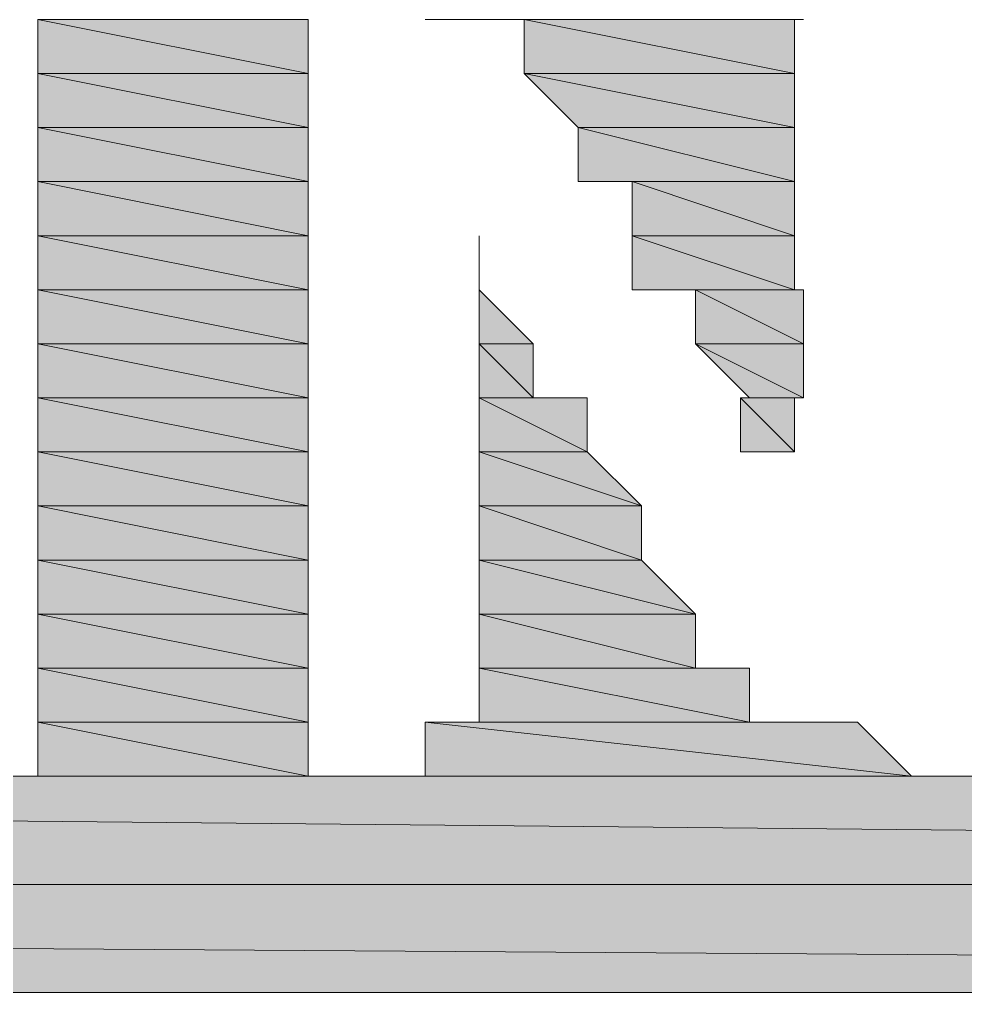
# Model space of a CAD drawing. Header units: millimetres. Extents: x 41 to 1635, y 11 to 1528.
# Drawn here: x 1506.02 to 1513.36, y 1166.81 to 1174.36 of the extents above; entities that cross this region are included whole.
import ezdxf

# ---------------------------------------------------------------- set-up
doc = ezdxf.new("R2010")
doc.units = ezdxf.units.MM
doc.header["$LTSCALE"] = 8
for name, color, linetype in [('1', 7, 'CONTINUOUS'), ('PDF2_Geometry', 7, 'CONTINUOUS'), ('PDF2_Solid Fills', 7, 'CONTINUOUS')]:
    doc.layers.add(name, color=color, linetype=linetype)

# ---------------------------------------------------------------- blocks, each defined once
blk = doc.blocks.new('Sinee')
at = {"layer": 'PDF2_Geometry', "lineweight": 5}
for points in [[(261.2422, -353.5778), (263.3389, -353.5778)], [(261.2422, -353.5778), (263.3389, -353.5778)], [(261.2422, -353.5778), (263.3389, -353.5778)], [(261.2422, -353.5778), (263.3389, -353.5778)], [(261.2422, -353.5778), (263.3389, -353.5778)], [(261.2422, -353.5778), (263.3389, -353.5778)], [(261.2422, -353.5778), (261.2422, -353.9971), (263.3389, -353.9971)], [(261.2422, -353.5778), (263.3389, -353.5778), (263.3389, -353.9971)], [(264.2475, -353.5778), (267.1829, -353.5778)], [(264.2475, -353.5778), (267.1829, -353.5778)], [(264.667, -353.5778), (267.1831, -353.5778)], [(264.667, -353.5778), (267.1831, -353.5778)], [(265.0163, -353.5778), (267.113, -353.5778)], [(265.0163, -353.5778), (267.113, -353.5778)], [(265.0163, -353.5778), (265.0163, -353.9971), (267.113, -353.9971)], [(265.0163, -353.5778), (267.113, -353.5778), (267.113, -353.9971)], [(261.2422, -353.9971), (263.3389, -353.9971)], [(261.2422, -353.9971), (263.3389, -353.9971)], [(261.2422, -353.9971), (263.3389, -353.9971)], [(261.2422, -353.9971), (263.3389, -353.9971)], [(261.2422, -353.9971), (263.3389, -353.9971)], [(261.2422, -353.9971), (263.3389, -353.9971)], [(261.2422, -353.9971), (261.2422, -354.4164), (263.3389, -354.4164)], [(261.2422, -353.9971), (263.3389, -353.9971), (263.3389, -354.4164)], [(265.0163, -353.9971), (267.113, -353.9971)], [(265.0163, -353.9971), (267.113, -353.9971)], [(265.0163, -353.9971), (267.113, -353.9971)], [(265.0163, -353.9971), (267.113, -353.9971)], [(265.0163, -353.9971), (267.113, -353.9971)], [(265.0163, -353.9971), (267.113, -353.9971)], [(265.0163, -353.9971), (265.4356, -354.4164), (267.113, -354.4164)], [(265.0163, -353.9971), (267.113, -353.9971), (267.113, -354.4164)], [(261.2422, -354.4165), (263.3389, -354.4165)], [(261.2422, -354.4165), (263.3389, -354.4165)], [(261.2422, -354.4165), (263.3389, -354.4165)], [(261.2422, -354.4165), (263.3389, -354.4165)], [(261.2422, -354.4165), (263.3389, -354.4165)], [(261.2422, -354.4165), (263.3389, -354.4165)], [(261.2422, -354.4165), (263.3389, -354.4165)], [(261.2422, -354.4165), (263.3389, -354.4165)], [(261.2422, -354.4165), (261.2422, -354.8358), (263.3389, -354.8358)], [(261.2422, -354.4165), (263.3389, -354.4165), (263.3389, -354.8358)], [(265.4357, -354.4165), (267.1131, -354.4165)], [(265.4357, -354.4165), (267.1131, -354.4165)], [(265.4357, -354.4165), (267.1131, -354.4165)], [(265.4357, -354.4165), (267.1131, -354.4165)], [(265.4357, -354.4165), (267.1131, -354.4165)], [(265.4357, -354.4165), (267.1131, -354.4165)], [(265.4357, -354.4165), (267.1131, -354.4165)], [(265.4357, -354.4165), (267.1131, -354.4165)], [(265.4357, -354.4165), (265.4357, -354.8358), (267.1131, -354.8358)], [(265.4357, -354.4165), (267.1131, -354.4165), (267.1131, -354.8358)], [(261.2422, -354.8358), (263.3389, -354.8358)], [(261.2422, -354.8358), (263.3389, -354.8358)], [(261.2422, -354.8358), (263.3389, -354.8358)], [(261.2422, -354.8358), (263.3389, -354.8358)], [(261.2422, -354.8358), (263.3389, -354.8358)], [(261.2422, -354.8358), (263.3389, -354.8358)], [(261.2422, -354.8358), (263.3389, -354.8358)], [(261.2422, -354.8358), (263.3389, -354.8358)], [(261.2422, -354.8358), (263.3389, -354.8358)], [(261.2422, -354.8358), (263.3389, -354.8358)], [(261.2422, -354.8358), (263.3389, -354.8358)], [(261.2422, -354.8358), (263.3389, -354.8358)], [(261.2422, -354.8358), (263.3389, -354.8358)], [(261.2422, -354.8358), (263.3389, -354.8358)], [(261.2422, -354.8358), (261.2422, -355.2551), (263.3389, -355.2551)], [(261.2422, -354.8358), (263.3389, -354.8358), (263.3389, -355.2551)], [(265.4357, -354.8358), (267.1131, -354.8358)], [(265.4357, -354.8358), (267.1131, -354.8358)], [(265.4357, -354.8358), (267.1131, -354.8358)], [(265.4357, -354.8358), (267.1131, -354.8358)], [(265.4357, -354.8358), (267.1131, -354.8358)], [(265.4357, -354.8358), (267.1131, -354.8358)], [(265.855, -354.8358), (267.1131, -354.8358)], [(265.855, -354.8358), (267.1131, -354.8358)], [(265.855, -354.8358), (267.1131, -354.8358)], [(265.855, -354.8358), (267.1131, -354.8358)], [(265.855, -354.8358), (267.1131, -354.8358)], [(265.855, -354.8358), (267.1131, -354.8358)], [(265.855, -354.8358), (267.1131, -354.8358)], [(265.855, -354.8358), (267.1131, -354.8358)], [(265.855, -354.8358), (265.855, -355.2551), (267.1131, -355.2551)], [(265.855, -354.8358), (267.1131, -354.8358), (267.1131, -355.2551)], [(261.2422, -355.2551), (263.3389, -355.2551)], [(261.2422, -355.2551), (263.3389, -355.2551)], [(261.2422, -355.2551), (263.3389, -355.2551)], [(261.2422, -355.2551), (263.3389, -355.2551)], [(261.2422, -355.2551), (263.3389, -355.2551)], [(261.2422, -355.2551), (263.3389, -355.2551)], [(261.2422, -355.2551), (261.2422, -355.6744), (263.3389, -355.6744)], [(261.2422, -355.2551), (263.3389, -355.2551), (263.3389, -355.6744)], [(264.667, -355.2551), (264.667, -355.2551)], [(264.667, -355.2551), (264.667, -355.6744)], [(264.667, -355.2551), (264.667, -355.6744)], [(265.855, -355.2551), (267.1131, -355.2551)], [(265.855, -355.2551), (267.1131, -355.2551)], [(265.855, -355.2551), (267.1131, -355.2551)], [(265.855, -355.2551), (267.1131, -355.2551)], [(265.855, -355.2551), (267.1131, -355.2551)], [(265.855, -355.2551), (267.1131, -355.2551)], [(265.855, -355.2551), (265.855, -355.6744), (267.1131, -355.6744)], [(265.855, -355.2551), (267.1131, -355.2551), (267.1131, -355.6744)], [(261.2422, -355.6744), (263.3389, -355.6744)], [(261.2422, -355.6744), (263.3389, -355.6744)], [(261.2422, -355.6744), (261.2422, -356.0937), (263.3389, -356.0937)], [(261.2422, -355.6744), (263.3389, -355.6744), (263.3389, -356.0937)], [(264.667, -355.6744), (264.667, -355.6744)], [(264.667, -355.6744), (264.667, -355.6744)], [(264.667, -355.6744), (264.667, -356.0937), (265.0863, -356.0937)], [(264.667, -355.6744), (265.0863, -356.0937)], [(265.855, -355.6744), (267.1131, -355.6744)], [(265.855, -355.6744), (267.1131, -355.6744)], [(266.3443, -355.6744), (266.3443, -356.0937), (267.183, -356.0937)], [(266.3443, -355.6744), (267.183, -355.6744), (267.183, -356.0937)], [(261.2422, -356.0939), (263.3389, -356.0939)], [(261.2422, -356.0939), (263.3389, -356.0939)], [(261.2422, -356.0939), (263.3389, -356.0939)], [(261.2422, -356.0939), (263.3389, -356.0939)], [(261.2422, -356.0939), (263.3389, -356.0939)], [(261.2422, -356.0939), (263.3389, -356.0939)], [(261.2422, -356.0939), (261.2422, -356.5131), (263.3389, -356.5131)], [(261.2422, -356.0939), (263.3389, -356.0939), (263.3389, -356.5131)], [(264.667, -356.0939), (265.0863, -356.0939)], [(264.667, -356.0939), (265.0863, -356.0939)], [(264.667, -356.0939), (265.0863, -356.0939)], [(264.667, -356.0939), (265.0863, -356.0939)], [(264.667, -356.0939), (265.0863, -356.0939)], [(264.667, -356.0939), (265.0863, -356.0939)], [(264.667, -356.0939), (264.667, -356.5131), (265.0863, -356.5131)], [(264.667, -356.0939), (265.0863, -356.0939), (265.0863, -356.5131)], [(266.3443, -356.0939), (267.183, -356.0939)], [(266.3443, -356.0939), (267.183, -356.0939)], [(266.3443, -356.0939), (267.183, -356.0939)], [(266.3443, -356.0939), (267.183, -356.0939)], [(266.3443, -356.0939), (267.183, -356.0939)], [(266.3443, -356.0939), (267.183, -356.0939)], [(266.3443, -356.0939), (266.7636, -356.5131), (267.183, -356.5131)], [(266.3443, -356.0939), (267.183, -356.0939), (267.183, -356.5131)], [(261.2422, -356.5132), (263.3389, -356.5132)], [(261.2422, -356.5132), (263.3389, -356.5132)], [(261.2422, -356.5132), (263.3389, -356.5132)], [(261.2422, -356.5132), (263.3389, -356.5132)], [(261.2422, -356.5132), (261.2422, -356.9325), (263.3389, -356.9325)], [(261.2422, -356.5132), (263.3389, -356.5132), (263.3389, -356.9325)], [(264.667, -356.5132), (265.0863, -356.5132)], [(264.667, -356.5132), (265.0863, -356.5132)], [(264.667, -356.5132), (265.5057, -356.5132)], [(264.667, -356.5132), (265.5057, -356.5132)], [(264.667, -356.5132), (264.667, -356.9325), (265.5057, -356.9325)], [(264.667, -356.5132), (265.5057, -356.5132), (265.5057, -356.9325)], [(266.6938, -356.5132), (267.113, -356.5132)], [(266.6938, -356.5132), (267.113, -356.5132)], [(266.6938, -356.5132), (267.113, -356.5132)], [(266.6938, -356.5132), (267.113, -356.5132)], [(266.6938, -356.5132), (266.6938, -356.9325), (267.113, -356.9325)], [(266.6938, -356.5132), (267.113, -356.5132), (267.113, -356.9325)], [(261.2422, -356.9325), (263.3389, -356.9325)], [(261.2422, -356.9325), (263.3389, -356.9325)], [(261.2422, -356.9325), (263.3389, -356.9325)], [(261.2422, -356.9325), (263.3389, -356.9325)], [(261.2422, -356.9325), (263.3389, -356.9325)], [(261.2422, -356.9325), (263.3389, -356.9325)], [(261.2422, -356.9325), (263.3389, -356.9325)], [(261.2422, -356.9325), (263.3389, -356.9325)], [(261.2422, -356.9325), (263.3389, -356.9325)], [(261.2422, -356.9325), (263.3389, -356.9325)], [(261.2422, -356.9325), (263.3389, -356.9325)], [(261.2422, -356.9325), (263.3389, -356.9325)], [(261.2422, -356.9325), (263.3389, -356.9325)], [(261.2422, -356.9325), (263.3389, -356.9325)], [(261.2422, -356.9325), (263.3389, -356.9325)], [(261.2422, -356.9325), (263.3389, -356.9325)], [(261.2422, -356.9325), (263.3389, -356.9325)], [(261.2422, -356.9325), (263.3389, -356.9325)], [(261.2422, -356.9325), (261.2422, -357.3518), (263.3389, -357.3518)], [(261.2422, -356.9325), (263.3389, -356.9325), (263.3389, -357.3518)], [(264.667, -356.9325), (265.5057, -356.9325)], [(264.667, -356.9325), (265.5057, -356.9325)], [(264.667, -356.9325), (265.5057, -356.9325)], [(264.667, -356.9325), (265.5057, -356.9325)], [(264.667, -356.9325), (265.5057, -356.9325)], [(264.667, -356.9325), (265.5057, -356.9325)], [(264.667, -356.9325), (265.5057, -356.9325)], [(264.667, -356.9325), (265.5057, -356.9325)], [(264.667, -356.9325), (265.5057, -356.9325)], [(264.667, -356.9325), (265.5057, -356.9325)], [(264.667, -356.9325), (265.5057, -356.9325)], [(264.667, -356.9325), (265.5057, -356.9325)], [(264.667, -356.9325), (265.5057, -356.9325)], [(264.667, -356.9325), (265.5057, -356.9325)], [(264.667, -356.9325), (265.5057, -356.9325)], [(264.667, -356.9325), (265.5057, -356.9325)], [(264.667, -356.9325), (265.5057, -356.9325)], [(264.667, -356.9325), (265.5057, -356.9325)], [(264.667, -356.9325), (264.667, -357.3518), (265.9251, -357.3518)], [(264.667, -356.9325), (265.5057, -356.9325), (265.9251, -357.3518)], [(266.6938, -356.9325), (267.113, -356.9325)], [(266.6938, -356.9325), (267.113, -356.9325)], [(266.6938, -356.9325), (267.113, -356.9325)], [(266.6938, -356.9325), (267.113, -356.9325)], [(266.6938, -356.9325), (267.113, -356.9325)], [(266.6938, -356.9325), (267.113, -356.9325)], [(266.6938, -356.9325), (267.113, -356.9325)], [(266.6938, -356.9325), (267.113, -356.9325)], [(267.1131, -356.9325), (267.1131, -356.9325)], [(267.1131, -356.9325), (267.1131, -356.9325)], [(267.1131, -356.9325), (267.1131, -356.9325)], [(267.1131, -356.9325), (267.1131, -356.9325)], [(267.1131, -356.9325), (267.1131, -356.9325)], [(267.1131, -356.9325), (267.1131, -356.9325)], [(267.1131, -356.9325), (267.1131, -356.9325)], [(267.1131, -356.9325), (267.1131, -356.9325)], [(267.1131, -356.9325), (267.1131, -356.9325)], [(261.2422, -357.3519), (263.3389, -357.3519)], [(261.2422, -357.3519), (263.3389, -357.3519)], [(261.2422, -357.3519), (263.3389, -357.3519)], [(261.2422, -357.3519), (263.3389, -357.3519)], [(261.2422, -357.3519), (263.3389, -357.3519)], [(261.2422, -357.3519), (263.3389, -357.3519)], [(261.2422, -357.3519), (261.2422, -357.7712), (263.3389, -357.7712)], [(261.2422, -357.3519), (263.3389, -357.3519), (263.3389, -357.7712)], [(264.667, -357.3519), (265.9251, -357.3519)], [(264.667, -357.3519), (265.9251, -357.3519)], [(264.667, -357.3519), (265.9251, -357.3519)], [(264.667, -357.3519), (265.9251, -357.3519)], [(264.667, -357.3519), (265.9251, -357.3519)], [(264.667, -357.3519), (265.9251, -357.3519)], [(264.667, -357.3519), (264.667, -357.7712), (265.9251, -357.7712)], [(264.667, -357.3519), (265.9251, -357.3519), (265.9251, -357.7712)], [(261.2422, -357.7712), (261.2422, -358.1905), (263.3389, -358.1905)], [(261.2422, -357.7712), (263.3389, -357.7712), (263.3389, -358.1905)], [(264.667, -357.7712), (264.667, -358.1905), (266.3444, -358.1905)], [(264.667, -357.7712), (265.9251, -357.7712), (266.3444, -358.1905)], [(261.2422, -358.1905), (263.3389, -358.1905)], [(261.2422, -358.1905), (263.3389, -358.1905)], [(261.2422, -358.1905), (263.3389, -358.1905)], [(261.2422, -358.1905), (263.3389, -358.1905)], [(261.2422, -358.1905), (263.3389, -358.1905)], [(261.2422, -358.1905), (263.3389, -358.1905)], [(261.2422, -358.1905), (263.3389, -358.1905)], [(261.2422, -358.1905), (263.3389, -358.1905)], [(261.2422, -358.1905), (261.2422, -358.6098), (263.3389, -358.6098)], [(261.2422, -358.1905), (263.3389, -358.1905), (263.3389, -358.6098)], [(264.667, -358.1905), (266.3444, -358.1905)], [(264.667, -358.1905), (266.3444, -358.1905)], [(264.667, -358.1905), (266.3444, -358.1905)], [(264.667, -358.1905), (266.3444, -358.1905)], [(264.667, -358.1905), (266.3444, -358.1905)], [(264.667, -358.1905), (266.3444, -358.1905)], [(264.667, -358.1905), (266.3444, -358.1905)], [(264.667, -358.1905), (266.3444, -358.1905)], [(264.667, -358.1905), (264.667, -358.6098), (266.3444, -358.6098)], [(264.667, -358.1905), (266.3444, -358.1905), (266.3444, -358.6098)], [(261.2422, -358.61), (263.3389, -358.61)], [(261.2422, -358.61), (263.3389, -358.61)], [(261.2422, -358.61), (263.3389, -358.61)], [(261.2422, -358.61), (263.3389, -358.61)], [(261.2422, -358.61), (263.3389, -358.61)], [(261.2422, -358.61), (263.3389, -358.61)], [(261.2422, -358.61), (263.3389, -358.61)], [(261.2422, -358.61), (263.3389, -358.61)], [(261.2422, -358.61), (261.2422, -359.0293), (263.3389, -359.0293)], [(261.2422, -358.61), (263.3389, -358.61), (263.3389, -359.0293)], [(264.667, -358.61), (266.7638, -358.61)], [(264.667, -358.61), (266.7638, -358.61)], [(264.667, -358.61), (266.7638, -358.61)], [(264.667, -358.61), (266.7638, -358.61)], [(264.667, -358.61), (266.7638, -358.61)], [(264.667, -358.61), (266.7638, -358.61)], [(264.667, -358.61), (266.7638, -358.61)], [(264.667, -358.61), (266.7638, -358.61)], [(264.667, -358.61), (264.667, -359.0293), (266.7638, -359.0293)], [(264.667, -358.61), (266.7638, -358.61), (266.7638, -359.0293)], [(261.2422, -359.0293), (263.3389, -359.0293)], [(261.2422, -359.0293), (263.3389, -359.0293)], [(261.2422, -359.0293), (263.3389, -359.0293)], [(261.2422, -359.0293), (263.3389, -359.0293)], [(261.2422, -359.0293), (263.3389, -359.0293)], [(261.2422, -359.0293), (263.3389, -359.0293)], [(261.2422, -359.0293), (263.3389, -359.0293)], [(261.2422, -359.0293), (263.3389, -359.0293)], [(261.2422, -359.0293), (263.3389, -359.0293)], [(261.2422, -359.0293), (263.3389, -359.0293)], [(261.2422, -359.0293), (263.3389, -359.0293)], [(261.2422, -359.0293), (263.3389, -359.0293)], [(261.2422, -359.0293), (261.2422, -359.4486), (263.3389, -359.4486)], [(261.2422, -359.0293), (263.3389, -359.0293), (263.3389, -359.4486)], [(264.2475, -359.0293), (267.1829, -359.0293)], [(264.2475, -359.0293), (267.1829, -359.0293)], [(264.2475, -359.0293), (267.6023, -359.0293)], [(264.2475, -359.0293), (267.6023, -359.0293)], [(264.2475, -359.0293), (267.6023, -359.0293)], [(264.2475, -359.0293), (267.6023, -359.0293)], [(264.2475, -359.0293), (264.2475, -359.4486), (268.0216, -359.4486)], [(264.2475, -359.0293), (267.6023, -359.0293), (268.0216, -359.4486)], [(264.667, -359.0293), (264.2478, -359.0293), (267.1831, -359.0293)], [(264.667, -359.0293), (264.2478, -359.0293), (267.1831, -359.0293)], [(264.667, -359.0293), (266.7638, -359.0293)], [(264.667, -359.0293), (266.7638, -359.0293)], [(264.667, -359.0293), (267.1831, -359.0293)], [(264.667, -359.0293), (267.1831, -359.0293)], [(264.667, -359.0293), (267.1831, -359.0293)], [(224.7589, -359.4486), (224.3396, -360.2873), (312.3954, -360.2873)], [(224.7589, -359.4486), (312.3954, -359.4486), (312.3954, -360.2873)], [(259.9843, -359.4486), (261.2423, -359.4486)], [(261.2422, -359.4486), (263.3389, -359.4486)], [(261.2422, -359.4486), (263.3389, -359.4486)], [(261.2422, -359.4486), (263.3389, -359.4486)], [(261.2422, -359.4486), (263.3389, -359.4486)], [(261.2422, -359.4486), (263.3389, -359.4486)], [(261.2422, -359.4486), (263.3389, -359.4486)], [(261.2422, -359.4486), (263.3389, -359.4486)], [(261.2422, -359.4486), (263.3389, -359.4486)], [(263.3389, -359.4486), (264.1775, -359.4486)], [(264.2475, -359.4486), (268.0216, -359.4486)], [(264.2475, -359.4486), (268.0216, -359.4486)], [(264.2475, -359.4486), (268.441, -359.4486)], [(264.2475, -359.4486), (268.441, -359.4486)], [(264.2475, -359.4486), (268.441, -359.4486)], [(264.2475, -359.4486), (268.441, -359.4486)], [(264.2475, -359.4486), (268.441, -359.4486)], [(264.2475, -359.4486), (268.441, -359.4486)], [(186.1791, -360.2873), (186.1791, -361.126), (312.3956, -361.126)], [(186.1791, -360.2873), (312.3956, -360.2873), (312.3956, -361.126)], [(224.4096, -360.2873), (221.4742, -360.2873), (312.4725, -360.2873)], [(224.4096, -360.2873), (221.4742, -360.2873), (312.4725, -360.2873)], [(224.4096, -360.2873), (312.4725, -360.2873)], [(249.0811, -361.1261), (282.6289, -361.1261)]]:
    blk.add_lwpolyline(points, close=True, dxfattribs=at)
for points in [[(261.2422, -353.5778), (263.3389, -353.5778), (261.2422, -353.5778)], [(261.2422, -353.5778), (263.3389, -353.5778), (261.2422, -353.5778)], [(261.2422, -353.5778), (263.3389, -353.5778), (261.2422, -353.5778)], [(261.2422, -353.5778), (263.3389, -353.5778), (261.2422, -353.5778)], [(261.2422, -353.5778), (263.3389, -353.5778), (261.2422, -353.5778)], [(261.2422, -353.5778), (263.3389, -353.5778), (261.2422, -353.5778)], [(264.2475, -353.5778), (267.1829, -353.5778), (264.2475, -353.5778)], [(264.2475, -353.5778), (267.1829, -353.5778), (264.2475, -353.5778)], [(264.667, -353.5778), (267.1831, -353.5778), (264.667, -353.5778)], [(264.667, -353.5778), (267.1831, -353.5778), (264.667, -353.5778)], [(265.0163, -353.5778), (267.113, -353.5778), (265.0163, -353.5778)], [(265.0163, -353.5778), (267.113, -353.5778), (265.0163, -353.5778)], [(261.2422, -353.9971), (263.3389, -353.9971), (261.2422, -353.9971)], [(261.2422, -353.9971), (263.3389, -353.9971), (261.2422, -353.9971)], [(261.2422, -353.9971), (263.3389, -353.9971), (261.2422, -353.9971)], [(261.2422, -353.9971), (263.3389, -353.9971), (261.2422, -353.9971)], [(261.2422, -353.9971), (263.3389, -353.9971), (261.2422, -353.9971)], [(261.2422, -353.9971), (263.3389, -353.9971), (261.2422, -353.9971)], [(265.0163, -353.9971), (267.113, -353.9971), (265.0163, -353.9971)], [(265.0163, -353.9971), (267.113, -353.9971), (265.0163, -353.9971)], [(265.0163, -353.9971), (267.113, -353.9971), (265.0163, -353.9971)], [(265.0163, -353.9971), (267.113, -353.9971), (265.0163, -353.9971)], [(265.0163, -353.9971), (267.113, -353.9971), (265.0163, -353.9971)], [(265.0163, -353.9971), (267.113, -353.9971), (265.0163, -353.9971)], [(261.2422, -354.4165), (263.3389, -354.4165), (261.2422, -354.4165)], [(261.2422, -354.4165), (263.3389, -354.4165), (261.2422, -354.4165)], [(261.2422, -354.4165), (263.3389, -354.4165), (261.2422, -354.4165)], [(261.2422, -354.4165), (263.3389, -354.4165), (261.2422, -354.4165)], [(261.2422, -354.4165), (263.3389, -354.4165), (261.2422, -354.4165)], [(261.2422, -354.4165), (263.3389, -354.4165), (261.2422, -354.4165)], [(261.2422, -354.4165), (263.3389, -354.4165), (261.2422, -354.4165)], [(261.2422, -354.4165), (263.3389, -354.4165), (261.2422, -354.4165)], [(265.4357, -354.4165), (267.1131, -354.4165), (265.4357, -354.4165)], [(265.4357, -354.4165), (267.1131, -354.4165), (265.4357, -354.4165)], [(265.4357, -354.4165), (267.1131, -354.4165), (265.4357, -354.4165)], [(265.4357, -354.4165), (267.1131, -354.4165), (265.4357, -354.4165)], [(265.4357, -354.4165), (267.1131, -354.4165), (265.4357, -354.4165)], [(265.4357, -354.4165), (267.1131, -354.4165), (265.4357, -354.4165)], [(265.4357, -354.4165), (267.1131, -354.4165), (265.4357, -354.4165)], [(265.4357, -354.4165), (267.1131, -354.4165), (265.4357, -354.4165)], [(261.2422, -354.8358), (263.3389, -354.8358), (261.2422, -354.8358)], [(261.2422, -354.8358), (263.3389, -354.8358), (261.2422, -354.8358)], [(261.2422, -354.8358), (263.3389, -354.8358), (261.2422, -354.8358)], [(261.2422, -354.8358), (263.3389, -354.8358), (261.2422, -354.8358)], [(261.2422, -354.8358), (263.3389, -354.8358), (261.2422, -354.8358)], [(261.2422, -354.8358), (263.3389, -354.8358), (261.2422, -354.8358)], [(261.2422, -354.8358), (263.3389, -354.8358), (261.2422, -354.8358)], [(261.2422, -354.8358), (263.3389, -354.8358), (261.2422, -354.8358)], [(261.2422, -354.8358), (263.3389, -354.8358), (261.2422, -354.8358)], [(261.2422, -354.8358), (263.3389, -354.8358), (261.2422, -354.8358)], [(261.2422, -354.8358), (263.3389, -354.8358), (261.2422, -354.8358)], [(261.2422, -354.8358), (263.3389, -354.8358), (261.2422, -354.8358)], [(261.2422, -354.8358), (263.3389, -354.8358), (261.2422, -354.8358)], [(261.2422, -354.8358), (263.3389, -354.8358), (261.2422, -354.8358)], [(265.4357, -354.8358), (267.1131, -354.8358), (265.4357, -354.8358)], [(265.4357, -354.8358), (267.1131, -354.8358), (265.4357, -354.8358)], [(265.4357, -354.8358), (267.1131, -354.8358), (265.4357, -354.8358)], [(265.4357, -354.8358), (267.1131, -354.8358), (265.4357, -354.8358)], [(265.4357, -354.8358), (267.1131, -354.8358), (265.4357, -354.8358)], [(265.4357, -354.8358), (267.1131, -354.8358), (265.4357, -354.8358)], [(265.855, -354.8358), (267.1131, -354.8358), (265.855, -354.8358)], [(265.855, -354.8358), (267.1131, -354.8358), (265.855, -354.8358)], [(265.855, -354.8358), (267.1131, -354.8358), (265.855, -354.8358)], [(265.855, -354.8358), (267.1131, -354.8358), (265.855, -354.8358)], [(265.855, -354.8358), (267.1131, -354.8358), (265.855, -354.8358)], [(265.855, -354.8358), (267.1131, -354.8358), (265.855, -354.8358)], [(265.855, -354.8358), (267.1131, -354.8358), (265.855, -354.8358)], [(265.855, -354.8358), (267.1131, -354.8358), (265.855, -354.8358)], [(261.2422, -355.2551), (263.3389, -355.2551), (261.2422, -355.2551)], [(261.2422, -355.2551), (263.3389, -355.2551), (261.2422, -355.2551)], [(261.2422, -355.2551), (263.3389, -355.2551), (261.2422, -355.2551)], [(261.2422, -355.2551), (263.3389, -355.2551), (261.2422, -355.2551)], [(261.2422, -355.2551), (263.3389, -355.2551), (261.2422, -355.2551)], [(261.2422, -355.2551), (263.3389, -355.2551), (261.2422, -355.2551)], [(264.667, -355.2551), (264.667, -355.2551)], [(264.667, -355.2551), (264.667, -355.6744), (264.667, -355.2551)], [(264.667, -355.2551), (264.667, -355.6744), (264.667, -355.2551)], [(265.855, -355.2551), (267.1131, -355.2551), (265.855, -355.2551)], [(265.855, -355.2551), (267.1131, -355.2551), (265.855, -355.2551)], [(265.855, -355.2551), (267.1131, -355.2551), (265.855, -355.2551)], [(265.855, -355.2551), (267.1131, -355.2551), (265.855, -355.2551)], [(265.855, -355.2551), (267.1131, -355.2551), (265.855, -355.2551)], [(265.855, -355.2551), (267.1131, -355.2551), (265.855, -355.2551)], [(261.2422, -355.6744), (263.3389, -355.6744), (261.2422, -355.6744)], [(261.2422, -355.6744), (263.3389, -355.6744), (261.2422, -355.6744)], [(264.667, -355.6744), (264.667, -355.6744)], [(264.667, -355.6744), (264.667, -355.6744)], [(264.667, -355.6744), (265.0863, -356.0937), (264.667, -355.6744)], [(265.855, -355.6744), (267.1131, -355.6744), (265.855, -355.6744)], [(265.855, -355.6744), (267.1131, -355.6744), (265.855, -355.6744)], [(261.2422, -356.0939), (263.3389, -356.0939), (261.2422, -356.0939)], [(261.2422, -356.0939), (263.3389, -356.0939), (261.2422, -356.0939)], [(261.2422, -356.0939), (263.3389, -356.0939), (261.2422, -356.0939)], [(261.2422, -356.0939), (263.3389, -356.0939), (261.2422, -356.0939)], [(261.2422, -356.0939), (263.3389, -356.0939), (261.2422, -356.0939)], [(261.2422, -356.0939), (263.3389, -356.0939), (261.2422, -356.0939)], [(264.667, -356.0939), (265.0863, -356.0939), (264.667, -356.0939)], [(264.667, -356.0939), (265.0863, -356.0939), (264.667, -356.0939)], [(264.667, -356.0939), (265.0863, -356.0939), (264.667, -356.0939)], [(264.667, -356.0939), (265.0863, -356.0939), (264.667, -356.0939)], [(264.667, -356.0939), (265.0863, -356.0939), (264.667, -356.0939)], [(264.667, -356.0939), (265.0863, -356.0939), (264.667, -356.0939)], [(266.3443, -356.0939), (267.183, -356.0939), (266.3443, -356.0939)], [(266.3443, -356.0939), (267.183, -356.0939), (266.3443, -356.0939)], [(266.3443, -356.0939), (267.183, -356.0939), (266.3443, -356.0939)], [(266.3443, -356.0939), (267.183, -356.0939), (266.3443, -356.0939)], [(266.3443, -356.0939), (267.183, -356.0939), (266.3443, -356.0939)], [(266.3443, -356.0939), (267.183, -356.0939), (266.3443, -356.0939)], [(261.2422, -356.5132), (263.3389, -356.5132), (261.2422, -356.5132)], [(261.2422, -356.5132), (263.3389, -356.5132), (261.2422, -356.5132)], [(261.2422, -356.5132), (263.3389, -356.5132), (261.2422, -356.5132)], [(261.2422, -356.5132), (263.3389, -356.5132), (261.2422, -356.5132)], [(264.667, -356.5132), (265.0863, -356.5132), (264.667, -356.5132)], [(264.667, -356.5132), (265.0863, -356.5132), (264.667, -356.5132)], [(264.667, -356.5132), (265.5057, -356.5132), (264.667, -356.5132)], [(264.667, -356.5132), (265.5057, -356.5132), (264.667, -356.5132)], [(266.6938, -356.5132), (267.113, -356.5132), (266.6938, -356.5132)], [(266.6938, -356.5132), (267.113, -356.5132), (266.6938, -356.5132)], [(266.6938, -356.5132), (267.113, -356.5132), (266.6938, -356.5132)], [(266.6938, -356.5132), (267.113, -356.5132), (266.6938, -356.5132)], [(261.2422, -356.9325), (263.3389, -356.9325), (261.2422, -356.9325)], [(261.2422, -356.9325), (263.3389, -356.9325), (261.2422, -356.9325)], [(261.2422, -356.9325), (263.3389, -356.9325), (261.2422, -356.9325)], [(261.2422, -356.9325), (263.3389, -356.9325), (261.2422, -356.9325)], [(261.2422, -356.9325), (263.3389, -356.9325), (261.2422, -356.9325)], [(261.2422, -356.9325), (263.3389, -356.9325), (261.2422, -356.9325)], [(261.2422, -356.9325), (263.3389, -356.9325), (261.2422, -356.9325)], [(261.2422, -356.9325), (263.3389, -356.9325), (261.2422, -356.9325)], [(261.2422, -356.9325), (263.3389, -356.9325), (261.2422, -356.9325)], [(261.2422, -356.9325), (263.3389, -356.9325), (261.2422, -356.9325)], [(261.2422, -356.9325), (263.3389, -356.9325), (261.2422, -356.9325)], [(261.2422, -356.9325), (263.3389, -356.9325), (261.2422, -356.9325)], [(261.2422, -356.9325), (263.3389, -356.9325), (261.2422, -356.9325)], [(261.2422, -356.9325), (263.3389, -356.9325), (261.2422, -356.9325)], [(261.2422, -356.9325), (263.3389, -356.9325), (261.2422, -356.9325)], [(261.2422, -356.9325), (263.3389, -356.9325), (261.2422, -356.9325)], [(261.2422, -356.9325), (263.3389, -356.9325), (261.2422, -356.9325)], [(261.2422, -356.9325), (263.3389, -356.9325), (261.2422, -356.9325)], [(264.667, -356.9325), (265.5057, -356.9325), (264.667, -356.9325)], [(264.667, -356.9325), (265.5057, -356.9325), (264.667, -356.9325)], [(264.667, -356.9325), (265.5057, -356.9325), (264.667, -356.9325)], [(264.667, -356.9325), (265.5057, -356.9325), (264.667, -356.9325)], [(264.667, -356.9325), (265.5057, -356.9325), (264.667, -356.9325)], [(264.667, -356.9325), (265.5057, -356.9325), (264.667, -356.9325)], [(264.667, -356.9325), (265.5057, -356.9325), (264.667, -356.9325)], [(264.667, -356.9325), (265.5057, -356.9325), (264.667, -356.9325)], [(264.667, -356.9325), (265.5057, -356.9325), (264.667, -356.9325)], [(264.667, -356.9325), (265.5057, -356.9325), (264.667, -356.9325)], [(264.667, -356.9325), (265.5057, -356.9325), (264.667, -356.9325)], [(264.667, -356.9325), (265.5057, -356.9325), (264.667, -356.9325)], [(264.667, -356.9325), (265.5057, -356.9325), (264.667, -356.9325)], [(264.667, -356.9325), (265.5057, -356.9325), (264.667, -356.9325)], [(264.667, -356.9325), (265.5057, -356.9325), (264.667, -356.9325)], [(264.667, -356.9325), (265.5057, -356.9325), (264.667, -356.9325)], [(264.667, -356.9325), (265.5057, -356.9325), (264.667, -356.9325)], [(264.667, -356.9325), (265.5057, -356.9325), (264.667, -356.9325)], [(266.6938, -356.9325), (267.113, -356.9325), (266.6938, -356.9325)], [(266.6938, -356.9325), (267.113, -356.9325), (266.6938, -356.9325)], [(266.6938, -356.9325), (267.113, -356.9325), (266.6938, -356.9325)], [(266.6938, -356.9325), (267.113, -356.9325), (266.6938, -356.9325)], [(266.6938, -356.9325), (267.113, -356.9325), (266.6938, -356.9325)], [(266.6938, -356.9325), (267.113, -356.9325), (266.6938, -356.9325)], [(266.6938, -356.9325), (267.113, -356.9325), (266.6938, -356.9325)], [(266.6938, -356.9325), (267.113, -356.9325), (266.6938, -356.9325)], [(267.1131, -356.9325), (267.1131, -356.9325)], [(267.1131, -356.9325), (267.1131, -356.9325)], [(267.1131, -356.9325), (267.1131, -356.9325)], [(267.1131, -356.9325), (267.1131, -356.9325)], [(267.1131, -356.9325), (267.1131, -356.9325)], [(267.1131, -356.9325), (267.1131, -356.9325)], [(267.1131, -356.9325), (267.1131, -356.9325)], [(267.1131, -356.9325), (267.1131, -356.9325)], [(267.1131, -356.9325), (267.1131, -356.9325)], [(261.2422, -357.3519), (263.3389, -357.3519), (261.2422, -357.3519)], [(261.2422, -357.3519), (263.3389, -357.3519), (261.2422, -357.3519)], [(261.2422, -357.3519), (263.3389, -357.3519), (261.2422, -357.3519)], [(261.2422, -357.3519), (263.3389, -357.3519), (261.2422, -357.3519)], [(261.2422, -357.3519), (263.3389, -357.3519), (261.2422, -357.3519)], [(261.2422, -357.3519), (263.3389, -357.3519), (261.2422, -357.3519)], [(264.667, -357.3519), (265.9251, -357.3519), (264.667, -357.3519)], [(264.667, -357.3519), (265.9251, -357.3519), (264.667, -357.3519)], [(264.667, -357.3519), (265.9251, -357.3519), (264.667, -357.3519)], [(264.667, -357.3519), (265.9251, -357.3519), (264.667, -357.3519)], [(264.667, -357.3519), (265.9251, -357.3519), (264.667, -357.3519)], [(264.667, -357.3519), (265.9251, -357.3519), (264.667, -357.3519)], [(261.2422, -358.1905), (263.3389, -358.1905), (261.2422, -358.1905)], [(261.2422, -358.1905), (263.3389, -358.1905), (261.2422, -358.1905)], [(261.2422, -358.1905), (263.3389, -358.1905), (261.2422, -358.1905)], [(261.2422, -358.1905), (263.3389, -358.1905), (261.2422, -358.1905)], [(261.2422, -358.1905), (263.3389, -358.1905), (261.2422, -358.1905)], [(261.2422, -358.1905), (263.3389, -358.1905), (261.2422, -358.1905)], [(261.2422, -358.1905), (263.3389, -358.1905), (261.2422, -358.1905)], [(261.2422, -358.1905), (263.3389, -358.1905), (261.2422, -358.1905)], [(264.667, -358.1905), (266.3444, -358.1905), (264.667, -358.1905)], [(264.667, -358.1905), (266.3444, -358.1905), (264.667, -358.1905)], [(264.667, -358.1905), (266.3444, -358.1905), (264.667, -358.1905)], [(264.667, -358.1905), (266.3444, -358.1905), (264.667, -358.1905)], [(264.667, -358.1905), (266.3444, -358.1905), (264.667, -358.1905)], [(264.667, -358.1905), (266.3444, -358.1905), (264.667, -358.1905)], [(264.667, -358.1905), (266.3444, -358.1905), (264.667, -358.1905)], [(264.667, -358.1905), (266.3444, -358.1905), (264.667, -358.1905)], [(261.2422, -358.61), (263.3389, -358.61), (261.2422, -358.61)], [(261.2422, -358.61), (263.3389, -358.61), (261.2422, -358.61)], [(261.2422, -358.61), (263.3389, -358.61), (261.2422, -358.61)], [(261.2422, -358.61), (263.3389, -358.61), (261.2422, -358.61)], [(261.2422, -358.61), (263.3389, -358.61), (261.2422, -358.61)], [(261.2422, -358.61), (263.3389, -358.61), (261.2422, -358.61)], [(261.2422, -358.61), (263.3389, -358.61), (261.2422, -358.61)], [(261.2422, -358.61), (263.3389, -358.61), (261.2422, -358.61)], [(264.667, -358.61), (266.7638, -358.61), (264.667, -358.61)], [(264.667, -358.61), (266.7638, -358.61), (264.667, -358.61)], [(264.667, -358.61), (266.7638, -358.61), (264.667, -358.61)], [(264.667, -358.61), (266.7638, -358.61), (264.667, -358.61)], [(264.667, -358.61), (266.7638, -358.61), (264.667, -358.61)], [(264.667, -358.61), (266.7638, -358.61), (264.667, -358.61)], [(264.667, -358.61), (266.7638, -358.61), (264.667, -358.61)], [(264.667, -358.61), (266.7638, -358.61), (264.667, -358.61)], [(261.2422, -359.0293), (263.3389, -359.0293), (261.2422, -359.0293)], [(261.2422, -359.0293), (263.3389, -359.0293), (261.2422, -359.0293)], [(261.2422, -359.0293), (263.3389, -359.0293), (261.2422, -359.0293)], [(261.2422, -359.0293), (263.3389, -359.0293), (261.2422, -359.0293)], [(261.2422, -359.0293), (263.3389, -359.0293), (261.2422, -359.0293)], [(261.2422, -359.0293), (263.3389, -359.0293), (261.2422, -359.0293)], [(261.2422, -359.0293), (263.3389, -359.0293), (261.2422, -359.0293)], [(261.2422, -359.0293), (263.3389, -359.0293), (261.2422, -359.0293)], [(261.2422, -359.0293), (263.3389, -359.0293), (261.2422, -359.0293)], [(261.2422, -359.0293), (263.3389, -359.0293), (261.2422, -359.0293)], [(261.2422, -359.0293), (263.3389, -359.0293), (261.2422, -359.0293)], [(261.2422, -359.0293), (263.3389, -359.0293), (261.2422, -359.0293)], [(264.2475, -359.0293), (267.1829, -359.0293), (264.2475, -359.0293)], [(264.2475, -359.0293), (267.1829, -359.0293), (264.2475, -359.0293)], [(264.2475, -359.0293), (267.6023, -359.0293), (264.2475, -359.0293)], [(264.2475, -359.0293), (267.6023, -359.0293), (264.2475, -359.0293)], [(264.2475, -359.0293), (267.6023, -359.0293), (264.2475, -359.0293)], [(264.2475, -359.0293), (267.6023, -359.0293), (264.2475, -359.0293)], [(264.667, -359.0293), (266.7638, -359.0293), (264.667, -359.0293)], [(264.667, -359.0293), (266.7638, -359.0293), (264.667, -359.0293)], [(264.667, -359.0293), (267.1831, -359.0293), (264.667, -359.0293)], [(264.667, -359.0293), (267.1831, -359.0293), (264.667, -359.0293)], [(264.667, -359.0293), (267.1831, -359.0293), (264.667, -359.0293)], [(259.9843, -359.4486), (261.2423, -359.4486), (259.9843, -359.4486)], [(261.2422, -359.4486), (263.3389, -359.4486), (261.2422, -359.4486)], [(261.2422, -359.4486), (263.3389, -359.4486), (261.2422, -359.4486)], [(261.2422, -359.4486), (263.3389, -359.4486), (261.2422, -359.4486)], [(261.2422, -359.4486), (263.3389, -359.4486), (261.2422, -359.4486)], [(261.2422, -359.4486), (263.3389, -359.4486), (261.2422, -359.4486)], [(261.2422, -359.4486), (263.3389, -359.4486), (261.2422, -359.4486)], [(261.2422, -359.4486), (263.3389, -359.4486), (261.2422, -359.4486)], [(261.2422, -359.4486), (263.3389, -359.4486), (261.2422, -359.4486)], [(263.3389, -359.4486), (264.1775, -359.4486), (263.3389, -359.4486)], [(264.2475, -359.4486), (268.0216, -359.4486), (264.2475, -359.4486)], [(264.2475, -359.4486), (268.0216, -359.4486), (264.2475, -359.4486)], [(264.2475, -359.4486), (268.441, -359.4486), (264.2475, -359.4486)], [(264.2475, -359.4486), (268.441, -359.4486), (264.2475, -359.4486)], [(264.2475, -359.4486), (268.441, -359.4486), (264.2475, -359.4486)], [(264.2475, -359.4486), (268.441, -359.4486), (264.2475, -359.4486)], [(264.2475, -359.4486), (268.441, -359.4486), (264.2475, -359.4486)], [(264.2475, -359.4486), (268.441, -359.4486), (264.2475, -359.4486)], [(224.4096, -360.2873), (312.4725, -360.2873), (224.4096, -360.2873)], [(249.0811, -361.1261), (282.6289, -361.1261), (249.0811, -361.1261)]]:
    blk.add_lwpolyline(points, dxfattribs=at)
at = {"layer": 'PDF2_Solid Fills', "lineweight": 5, "transparency": 33554559}
for points in [[(261.2422, -353.5778), (261.2422, -353.9971), (263.3389, -353.9971)], [(261.2422, -353.5778), (263.3389, -353.5778), (263.3389, -353.9971)], [(265.0163, -353.5778), (265.0163, -353.9971), (267.113, -353.9971)], [(265.0163, -353.5778), (267.113, -353.5778), (267.113, -353.9971)], [(261.2422, -353.9971), (261.2422, -354.4164), (263.3389, -354.4164)], [(261.2422, -353.9971), (263.3389, -353.9971), (263.3389, -354.4164)], [(265.0163, -353.9971), (265.4356, -354.4164), (267.113, -354.4164)], [(265.0163, -353.9971), (267.113, -353.9971), (267.113, -354.4164)], [(261.2422, -354.4165), (261.2422, -354.8358), (263.3389, -354.8358)], [(261.2422, -354.4165), (263.3389, -354.4165), (263.3389, -354.8358)], [(265.4357, -354.4165), (265.4357, -354.8358), (267.1131, -354.8358)], [(265.4357, -354.4165), (267.1131, -354.4165), (267.1131, -354.8358)], [(261.2422, -354.8358), (261.2422, -355.2551), (263.3389, -355.2551)], [(261.2422, -354.8358), (263.3389, -354.8358), (263.3389, -355.2551)], [(265.855, -354.8358), (265.855, -355.2551), (267.1131, -355.2551)], [(265.855, -354.8358), (267.1131, -354.8358), (267.1131, -355.2551)], [(261.2422, -355.2551), (261.2422, -355.6744), (263.3389, -355.6744)], [(261.2422, -355.2551), (263.3389, -355.2551), (263.3389, -355.6744)], [(265.855, -355.2551), (265.855, -355.6744), (267.1131, -355.6744)], [(265.855, -355.2551), (267.1131, -355.2551), (267.1131, -355.6744)], [(261.2422, -355.6744), (261.2422, -356.0937), (263.3389, -356.0937)], [(261.2422, -355.6744), (263.3389, -355.6744), (263.3389, -356.0937)], [(264.667, -355.6744), (264.667, -356.0937), (265.0863, -356.0937)], [(266.3443, -355.6744), (266.3443, -356.0937), (267.183, -356.0937)], [(266.3443, -355.6744), (267.183, -355.6744), (267.183, -356.0937)], [(261.2422, -356.0939), (261.2422, -356.5131), (263.3389, -356.5131)], [(261.2422, -356.0939), (263.3389, -356.0939), (263.3389, -356.5131)], [(264.667, -356.0939), (264.667, -356.5131), (265.0863, -356.5131)], [(264.667, -356.0939), (265.0863, -356.0939), (265.0863, -356.5131)], [(266.3443, -356.0939), (266.7636, -356.5131), (267.183, -356.5131)], [(266.3443, -356.0939), (267.183, -356.0939), (267.183, -356.5131)], [(261.2422, -356.5132), (261.2422, -356.9325), (263.3389, -356.9325)], [(261.2422, -356.5132), (263.3389, -356.5132), (263.3389, -356.9325)], [(264.667, -356.5132), (264.667, -356.9325), (265.5057, -356.9325)], [(264.667, -356.5132), (265.5057, -356.5132), (265.5057, -356.9325)], [(266.6938, -356.5132), (266.6938, -356.9325), (267.113, -356.9325)], [(266.6938, -356.5132), (267.113, -356.5132), (267.113, -356.9325)], [(261.2422, -356.9325), (261.2422, -357.3518), (263.3389, -357.3518)], [(261.2422, -356.9325), (263.3389, -356.9325), (263.3389, -357.3518)], [(264.667, -356.9325), (264.667, -357.3518), (265.9251, -357.3518)], [(264.667, -356.9325), (265.5057, -356.9325), (265.9251, -357.3518)], [(261.2422, -357.3519), (261.2422, -357.7712), (263.3389, -357.7712)], [(261.2422, -357.3519), (263.3389, -357.3519), (263.3389, -357.7712)], [(264.667, -357.3519), (264.667, -357.7712), (265.9251, -357.7712)], [(264.667, -357.3519), (265.9251, -357.3519), (265.9251, -357.7712)], [(261.2422, -357.7712), (261.2422, -358.1905), (263.3389, -358.1905)], [(261.2422, -357.7712), (263.3389, -357.7712), (263.3389, -358.1905)], [(264.667, -357.7712), (264.667, -358.1905), (266.3444, -358.1905)], [(264.667, -357.7712), (265.9251, -357.7712), (266.3444, -358.1905)], [(261.2422, -358.1905), (261.2422, -358.6098), (263.3389, -358.6098)], [(261.2422, -358.1905), (263.3389, -358.1905), (263.3389, -358.6098)], [(264.667, -358.1905), (264.667, -358.6098), (266.3444, -358.6098)], [(264.667, -358.1905), (266.3444, -358.1905), (266.3444, -358.6098)], [(261.2422, -358.61), (261.2422, -359.0293), (263.3389, -359.0293)], [(261.2422, -358.61), (263.3389, -358.61), (263.3389, -359.0293)], [(264.667, -358.61), (264.667, -359.0293), (266.7638, -359.0293)], [(264.667, -358.61), (266.7638, -358.61), (266.7638, -359.0293)], [(261.2422, -359.0293), (261.2422, -359.4486), (263.3389, -359.4486)], [(261.2422, -359.0293), (263.3389, -359.0293), (263.3389, -359.4486)], [(264.2475, -359.0293), (264.2475, -359.4486), (268.0216, -359.4486)], [(264.2475, -359.0293), (267.6023, -359.0293), (268.0216, -359.4486)], [(224.7589, -359.4486), (224.3396, -360.2873), (312.3954, -360.2873)], [(224.7589, -359.4486), (312.3954, -359.4486), (312.3954, -360.2873)], [(186.1791, -360.2873), (186.1791, -361.126), (312.3956, -361.126)], [(186.1791, -360.2873), (312.3956, -360.2873), (312.3956, -361.126)]]:
    blk.add_solid(points, dxfattribs=at)

msp = doc.modelspace()

# ---------------------------------------------------------------- block references
at = {"layer": '1'}
msp.add_blockref('Sinee', (1244.9239, 1527.9332), dxfattribs=at)

doc.saveas('drawing.dxf')
